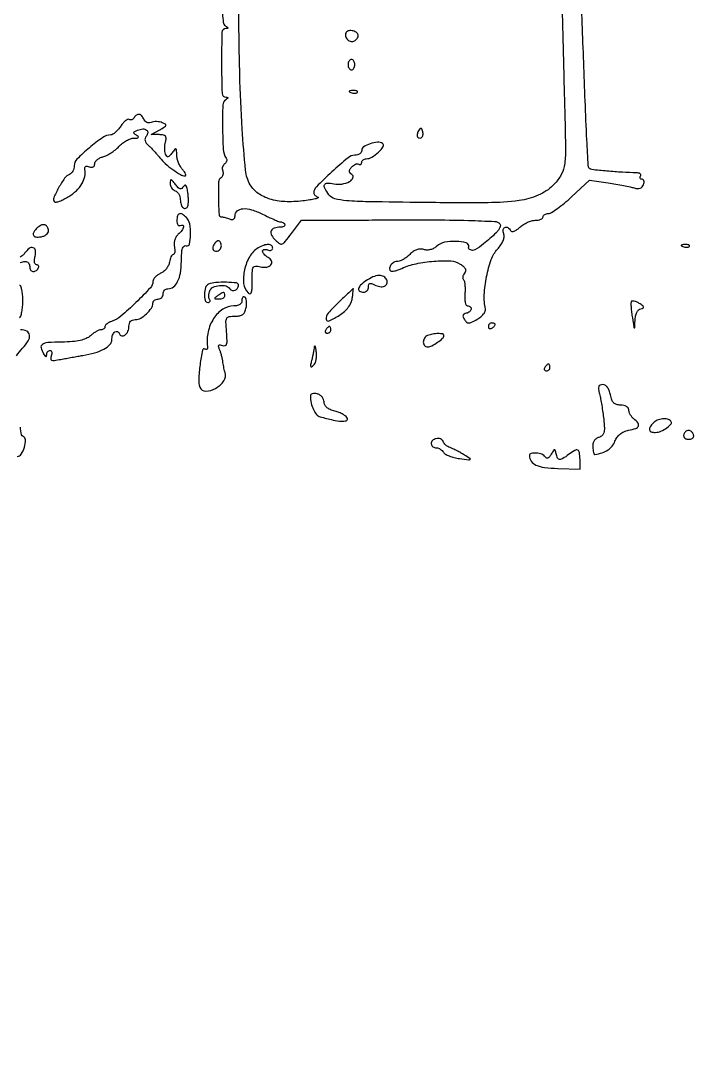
# Model space of a CAD drawing. Extents: x 0 to 4160, y 0 to 3120.
# Drawn here: x 3761.4 to 3960.5, y 1369 to 1671.3 of the extents above; entities that cross this region are included whole.
import ezdxf

# ---------------------------------------------------------------- set-up
doc = ezdxf.new("R2010")
doc.units = 0

msp = doc.modelspace()

# ---------------------------------------------------------------- linework, layer by layer
for points in [[(4159.499279, 606.274193, 0.000001), (4159.667734, 974.478125, 0.000057), (4159.806661, 1380.08378, 0.000034), (4159.883999, 1862.25), (4160, 3120), (3296.563358, 3120), (2433.126717, 3120)], [(757.647081, 3119.740147, 0.000002), (520.492565, 3119.487217, 0.4139)], [(1964.75, 0.149832, 0.000016), (2717.930904, 0.232101, 0.000028), (3351.473438, 0.357111)], [(3919.511686, 1676.5, 0.000124), (3919.756075, 1666.516093, 0.000118), (3920.009499, 1656.364302, 0.000117), (3920.237743, 1647.390513, 0.000419), (3920.38978, 1641.655071, -0.006549), (3920.514251, 1632.916456, -0.046712), (3920.125122, 1628.708423, -0.090418), (3919.050318, 1625.903376, -0.062688), (3916.932461, 1623.238227, -0.092289), (3912.584371, 1620.326574, -0.068494), (3906.998942, 1618.785417, -0.031535), (3897.922132, 1618.154458, -0.004427), (3879.127512, 1618.201459, -0.001395), (3862.906492, 1618.430925, -0.01593), (3856.515828, 1618.742998, -0.041282), (3853.105638, 1619.304428, -0.175307), (3851.418088, 1620.44113, -0.031214), (3850.194, 1622.357077, -0.236755), (3850.151177, 1623.396601, -0.300533), (3850.929409, 1623.88791, -0.044187), (3852.876766, 1623.674647, 0.085101), (3855.237964, 1623.609456, 0.086201), (3857.474615, 1624.336208, 0.179916), (3858.442218, 1625.420415, 0.362149), (3858.102932, 1626.436384, -0.071755), (3857.586155, 1626.868874, -0.180128), (3857.409282, 1627.319194, -0.140413), (3857.552519, 1627.855104, -0.038156), (3858.064749, 1628.578017, -0.054071), (3858.574976, 1629.072804, -0.06707), (3859.145782, 1629.405763, -0.080573), (3859.687312, 1629.534458, -0.157815), (3860.113307, 1629.429973, 0.096707), (3860.451507, 1629.30238, 0.174428), (3860.739534, 1629.354029, 0.171182), (3860.932242, 1629.578731, 0.09272), (3861, 1629.940983, -0.126365), (3861.103728, 1630.34486, -0.100771), (3861.395678, 1630.688914, -0.08987), (3861.832397, 1630.920184, -0.077092), (3862.34699, 1631, 0.139463), (3863.971579, 1631.462127, 0.049453), (3865.909124, 1632.944562, 0.056619), (3867.285529, 1634.559742, 0.425701), (3867.095599, 1635.440917, 0.160303), (3865.591424, 1635.802122, 0.060598), (3863.447431, 1635.360193, 0.062549), (3861.581654, 1634.460618, 0.254436), (3861, 1633.391592, -0.142644), (3860.845461, 1632.860922, -0.099653), (3860.411048, 1632.40878, -0.084337), (3859.761427, 1632.104167, -0.06765), (3858.995058, 1632, 0.176032), (3856.994752, 1631.273246, 0.011495), (3852.286574, 1627.14406, 0.010824), (3847.748182, 1622.790513, 0.198688), (3847, 1620.982036, 0.131857), (3847.091982, 1620.639308, 0.0671), (3847.366929, 1620.283872, 0.05943), (3847.771408, 1619.970164, 0.054856), (3848.249119, 1619.750294, -0.683048), (3848.259873, 1619.537637, -0.046157), (3847.445117, 1619.258052, -0.021292), (3845.878862, 1618.947502, -0.009042), (3843.758011, 1618.65927, -0.039915), (3838.53568, 1618.464877, -0.064006), (3834.147277, 1619.220069, -0.078064), (3830.746935, 1620.879716, -0.107246), (3828.441751, 1623.367895, -0.109576), (3827.055967, 1627.61665, -0.008324), (3826.080436, 1639.730959, -0.009843), (3825.377784, 1655.682778, -0.004708), (3825.071768, 1676.195274, 0.003111)], [(3820.108046, 1675.733026, 0.008963), (3820.544172, 1670.928822, 0.228056), (3821.220533, 1669.842542, -0.017328), (3821.806922, 1669.441278, -0.214056), (3821.936823, 1669.211367, -0.395485), (3821.81892, 1669.059662, -0.036059), (3821.297305, 1669.015313, 0.402103), (3820.180005, 1667.915816, 0.007642), (3820.059546, 1659.000244, 0.007641), (3820.211613, 1650.084553, 0.400962), (3821.332821, 1648.984687, -0.040067), (3821.820838, 1648.939067, -0.391104), (3821.935949, 1648.788232, -0.211776), (3821.808106, 1648.56029, -0.019119), (3821.257162, 1648.180097, 0.248596), (3820.417298, 1646.705322, 0.009457), (3820.342496, 1640.17393, 0.013238), (3820.559246, 1633.789264, 0.12392), (3821.383958, 1631.187759, -0.102434), (3821.548563, 1630.736009, -0.098681), (3821.523511, 1630.24962, -0.09711), (3821.312633, 1629.80377, -0.095744), (3820.948138, 1629.467948, 0.106015), (3820.573641, 1629.108557, 0.081799), (3820.336292, 1628.59308, 0.077827), (3820.269433, 1628.003553, 0.081176), (3820.388152, 1627.430874, -0.075222), (3820.513135, 1626.861947, -0.075868), (3820.463617, 1626.283257, -0.081883), (3820.252352, 1625.78386, -0.113891), (3819.908521, 1625.443463, 0.250247), (3819.18953, 1624.207287, 0.013045), (3819.140665, 1619.457802, 0.011885), (3819.328468, 1614.714143, 0.395781), (3820.089339, 1614, -0.049965), (3820.480035, 1613.96086, -0.013818), (3821.081619, 1613.821697, -0.013811), (3821.757814, 1613.625361, -0.014052), (3822.418213, 1613.393011, 0.066189), (3823.095181, 1613.231485, 0.160039), (3823.591712, 1613.340096, 0.177164), (3823.895373, 1613.709994, 0.08437), (3824, 1614.325624, -0.21857), (3824.654223, 1615.750726, -0.16419), (3826.274333, 1616.406433, -0.090856), (3828.843925, 1616.091084, -0.039358), (3832.052461, 1614.802095, 0.004745), (3833.804742, 1613.953077, 0.006616), (3835.389369, 1613.229274, 0.004216), (3836.729377, 1612.651953, 0.082029), (3837.166667, 1612.547404, -0.08971), (3838.187056, 1612.286934, -0.283176), (3838.5633, 1611.72503, -0.316064), (3838.219422, 1611.193386, -0.096398), (3837.225684, 1611, 0.074547), (3835.436996, 1610.731827, 0.231166), (3834.569954, 1609.920867, 0.22163), (3834.65712, 1608.708148, 0.06947), (3835.782619, 1607.217381, 0.044102), (3836.982847, 1606.21207, 0.256062), (3837.775229, 1606.126358, 0.125229), (3838.629327, 1606.765945, 0.008491), (3840.510921, 1609.180906), (3843.383655, 1613), (3862.941827, 1613.096907, -0.001623), (3881.13615, 1613.127983, -0.006606), (3892.202222, 1612.964746, -0.004638), (3899.826802, 1612.680701, -0.182629), (3901.35, 1612.022675, -0.216677), (3901.528418, 1611.569377, -0.084846), (3901.377584, 1610.898223, -0.063292), (3900.934544, 1610.118604, -0.042138), (3900.250285, 1609.35, -0.015471), (3896.609285, 1606.103245, -0.055983), (3894.025302, 1604.390165, -0.220024), (3892.736837, 1604.338035, -0.358098), (3892.25, 1605.25, 0.393584), (3891.528195, 1606.420635, 0.061069), (3888.578258, 1606.855475, 0.053678), (3885.170514, 1606.572369, 0.137207), (3882.973569, 1605.47608, -0.056985), (3882.079961, 1604.835807, -0.062615), (3881.092125, 1604.438038, -0.065842), (3880.08215, 1604.309852, -0.075665), (3879.122816, 1604.46102, 0.081755), (3878.112551, 1604.607701, 0.078757), (3877.094614, 1604.42651, 0.068887), (3876.07276, 1603.906287, 0.044265), (3875.051152, 1603.051152, -0.031663), (3874.159942, 1602.266192, -0.031939), (3873.179237, 1601.602526, -0.033681), (3872.253254, 1601.139429, -0.099426), (3871.559017, 1601, 0.119253), (3870.446279, 1600.730776, 0.106835), (3869.527071, 1599.975773, 0.135133), (3869.132893, 1599.047757, 0.233727), (3869.395638, 1598.271028, 0.213664), (3869.795577, 1598.118478, 0.036218), (3870.625553, 1598.226145, 0.034037), (3871.647439, 1598.50836, 0.024385), (3872.745774, 1598.955043, -0.057429), (3876.878005, 1600.325751, -0.032784), (3882.09227, 1601.060632, -0.031062), (3887.004285, 1601.121372, -0.132745), (3889.767486, 1600.224996, -0.033353), (3890.769579, 1599.472151, -0.106057), (3891.272795, 1598.808106, -0.165643), (3891.341955, 1598.175226, -0.118872), (3891.026162, 1597.531523, 0.060913), (3890.693483, 1597.013693, 0.074228), (3890.522731, 1596.464006, 0.08804), (3890.533946, 1595.968403, 0.14785), (3890.72898, 1595.604354, -0.147081), (3890.987773, 1595.123032, -0.025469), (3891.144346, 1594.089398, -0.025787), (3891.20522, 1592.81804, -0.020559), (3891.143686, 1591.446363, 0.02741), (3891.101296, 1590.085347, 0.049746), (3891.23787, 1588.981328, 0.069897), (3891.518828, 1588.239534, 0.273846), (3891.923382, 1588, -0.17306), (3892.722549, 1587.714852, -0.272933), (3892.96684, 1587.05069, -0.184059), (3892.500804, 1586.28105, -0.112041), (3891.526332, 1585.823324, 0.073347), (3890.905375, 1585.587883, 0.197912), (3890.617622, 1585.225554, 0.164436), (3890.640973, 1584.713282, 0.048133), (3891.00123, 1584, 0.067893), (3891.629947, 1583.252747, 0.192438), (3892.256941, 1583.019942, 0.109148), (3893.111469, 1583.230995, 0.015318), (3894.724898, 1584.091999, 0.040419), (3895.76256, 1584.804388, 0.050818), (3896.58779, 1585.62727, 0.059736), (3897.099661, 1586.433039, 0.171265), (3897.169706, 1587.082881, -0.07221), (3896.802723, 1591.256861, -0.035317), (3897.481143, 1596.566656, -0.034864), (3898.850026, 1601.563588, -0.102942), (3900.677887, 1604.597443, 0.034734), (3901.67257, 1605.8326, 0.057323), (3902.307181, 1607.01097, 0.07033), (3902.573983, 1608.105669, 0.101841), (3902.470628, 1609.092542, -0.104288), (3902.352629, 1610.274474, -0.265125), (3902.840561, 1610.948423, -0.263365), (3903.672579, 1610.874003, -0.103613), (3904.493714, 1610.010171, 0.242127), (3904.896187, 1609.76776, 0.104391), (3905.534084, 1609.858321, 0.066464), (3906.346154, 1610.282938, 0.033889), (3907.241292, 1611.010171, -0.046543), (3908.22878, 1611.771836, -0.035833), (3909.428708, 1612.415488, -0.036801), (3910.64867, 1612.856863, -0.0685), (3911.688561, 1613, 0.041342), (3912.573538, 1613.073299, 0.060835), (3913.321015, 1613.29375, 0.079972), (3913.828437, 1613.617505, 0.213998), (3914, 1614, -0.153711), (3914.120081, 1614.38138, -0.097974), (3914.458209, 1614.70625, -0.080526), (3914.963423, 1614.925457, -0.062248), (3915.559861, 1615, 0.141561), (3916.441132, 1615.254609, 0.015899), (3918.186116, 1616.433869, 0.018284), (3920.20825, 1618.011887, 0.01388), (3922.309861, 1619.881257), (3927.5, 1624.762513), (3933, 1623.929003, -0.004887), (3935.260575, 1623.563781, -0.004945), (3937.504803, 1623.155769, -0.004823), (3939.451091, 1622.7625, -0.020034), (3940.612094, 1622.467178, 0.051989), (3941.583702, 1622.285087, 0.104957), (3942.352706, 1622.38388, 0.125023), (3942.928869, 1622.766051, 0.092755), (3943.330709, 1623.419432, 0.056364), (3943.487692, 1624.024627, 0.100732), (3943.457198, 1624.535708, 0.147555), (3943.250078, 1624.870982, 0.183112), (3942.909598, 1625, -0.104294), (3942.563158, 1625.073058, -0.179652), (3942.354393, 1625.275972, -0.164979), (3942.318553, 1625.580666, -0.086125), (3942.462596, 1625.939479, 0.180512), (3942.533795, 1626.29733, 0.184253), (3942.352255, 1626.610607, 0.113812), (3941.90893, 1626.827238, 0.05336), (3941.271613, 1626.904901, -0.010863), (3937.181195, 1627.053728, -0.007839), (3932.628153, 1627.390226, -0.002721), (3928.220087, 1627.809778, -0.17296), (3927.529218, 1628.137448, -0.184798), (3927.17552, 1628.929634, -0.001272), (3926.783149, 1636.481599, -0.002771), (3926.282445, 1647.899598, -0.00043), (3925.436287, 1670.5, 0.001003), (3925.182938, 1677.065628, 0.001035)], [(3761.25323, 1600.653253, -0.11887), (3762.69113, 1601, -0.113848), (3763.190411, 1600.884823, -0.100309), (3763.615519, 1600.559375, -0.09388), (3763.900783, 1600.072784, -0.08597), (3764, 1599.5, 0.125162), (3764.247411, 1598.52712, 0.222397), (3764.899724, 1598.046428, 0.200209), (3765.746429, 1598.216124, 0.106457), (3766.5, 1599, 0.084517), (3766.654772, 1599.382006, 0.163298), (3766.619804, 1599.70625, 0.180876), (3766.40247, 1599.922002, 0.106365), (3766.039965, 1600, -0.229608), (3765.652191, 1600.187983, -0.123036), (3765.428689, 1600.684235, -0.073165), (3765.403143, 1601.475848, -0.033036), (3765.589356, 1602.5, 0.087922), (3765.709077, 1604.195081, 0.307303), (3765.037809, 1604.99015, 0.240401), (3763.861486, 1604.753524, 0.067368), (3762.521384, 1603.360131, -0.053701), (3761.833989, 1602.605294, -0.136954), (3761.174182, 1602.284442, -0.128749)], [(3761, 1584.5, 0.179846), (3761.388891, 1584.999702, 0.027581), (3761.70625, 1586.241025, 0.027868), (3761.926887, 1587.813184, 0.02093), (3762, 1589.559017, 0.021227), (3761.927706, 1591.261135, 0.03416), (3761.70625, 1592.695461, 0.037703), (3761.388352, 1593.73472, 0.308946), (3761, 1594, -0.191087)], [(3760.159379, 1573.357771, -0.043987), (3761.934209, 1575.620419, 0.051007), (3763.569052, 1577.765824, 0.168203), (3763.9447, 1579.478323, 0.259006), (3763.145716, 1580.587553, 0.11037), (3761.3, 1581, -0.223903)], [(3760.332575, 1544, 0.257944), (3761.518239, 1544.655267, 0.067478), (3762.449697, 1546.706364, 0.071834), (3762.768351, 1548.842105, 0.324117), (3762.075483, 1549.808172, -0.275381), (3761.608465, 1550.349754, -0.016147), (3761.28807, 1552.592916, -0.018719)], [(4122.573317, 1206.481896, 0.000001), (4122.704968, 1203.590889, 0.000001), (4122.849613, 1200.414719, 0.000001), (4122.98668, 1197.405154, -0.00903)]]:
    msp.add_lwpolyline(points, format="xyb")
for points in [[(3856.419157, 1667.869194, 0.197735), (3856.249738, 1666.839939, 0.144105), (3856.825712, 1665.818716, 0.142112), (3857.870277, 1665.263308, 0.192303), (3858.912868, 1665.446149, 0.050307), (3859.328731, 1665.764991, 0.047755), (3859.680655, 1666.165654, 0.05139), (3859.921543, 1666.583848, 0.105365), (3860, 1666.952028, 0.229991), (3859.594009, 1667.787965, 0.10433), (3858.475747, 1668.340125, 0.102493), (3857.214383, 1668.398782, 0.218223)], [(3857, 1658.5, 0.064853), (3857.074694, 1657.926543, 0.082425), (3857.29375, 1657.440625, 0.098894), (3857.618646, 1657.115568, 0.148195), (3858, 1657, 0.148195), (3858.381354, 1657.115568, 0.098894), (3858.70625, 1657.440625, 0.082425), (3858.925306, 1657.926543, 0.064853), (3859, 1658.5, 0.064853), (3858.925306, 1659.073457, 0.082425), (3858.70625, 1659.559375, 0.098894), (3858.381354, 1659.884432, 0.148195), (3858, 1660, 0.148195), (3857.618646, 1659.884432, 0.098894), (3857.29375, 1659.559375, 0.082425), (3857.074694, 1659.073457, 0.064853)], [(3857.8125, 1650.316886, 0.051402), (3858.359369, 1650.160852, 0.05415), (3858.916927, 1650.123424, 0.060344), (3859.402231, 1650.202593, 0.126455), (3859.729167, 1650.395833, 0.296942), (3859.77538, 1650.614691, 0.208169), (3859.592839, 1650.799335, 0.077125), (3859.112848, 1650.910055, 0.028489), (3858.416667, 1650.921053, 0.018894), (3857.670344, 1650.862007, 0.168741), (3857.37858, 1650.720685, 0.470617), (3857.395823, 1650.538436, 0.054073)], [(3794.489919, 1642.983688, -0.079365), (3794.187976, 1642.633798, -0.091001), (3793.804991, 1642.415062, -0.100769), (3793.401943, 1642.359677, -0.122932), (3793.040286, 1642.475102, 0.254409), (3792.611861, 1642.49883, 0.059294), (3791.980561, 1642.101831, 0.047071), (3791.271472, 1641.408875, 0.030708), (3790.586331, 1640.491414, -0.031279), (3789.87119, 1639.536056, -0.036024), (3789.073007, 1638.72457, -0.038864), (3788.308846, 1638.150907, -0.13737), (3787.726947, 1637.975209, 0.147419), (3785.359959, 1637.209336, 0.023331), (3781.434199, 1634.210583, 0.021275), (3777.796995, 1630.879377, 0.199261), (3777, 1628.958899, -0.06282), (3776.897537, 1628.146582, -0.060946), (3776.596347, 1627.3762, -0.066071), (3776.151529, 1626.761458, -0.111979), (3775.625864, 1626.409925, 0.148573), (3774.210462, 1625.308257, 0.028065), (3772.455925, 1622.499115, 0.023914), (3771.022767, 1619.565012, 0.307131), (3771.241257, 1618.42541, 0.257892), (3771.69565, 1618.294446, 0.03113), (3772.731233, 1618.599436, 0.030734), (3774.006952, 1619.154057, 0.020509), (3775.395772, 1619.935583, 0.051435), (3777.643985, 1621.667332, 0.06896), (3779.24775, 1623.675241, 0.079148), (3780.092724, 1625.801306, 0.103743), (3780.121033, 1627.885775, -0.086848), (3780.110087, 1628.435585, -0.222984), (3780.326701, 1628.757608, -0.175072), (3780.763463, 1628.843071, -0.053302), (3781.424984, 1628.66716, 0.065805), (3782.085136, 1628.509113, 0.150131), (3782.5826, 1628.607094, 0.17533), (3782.890812, 1628.950694, 0.096303), (3783, 1629.512333, -0.145319), (3783.177923, 1630.111584, -0.071858), (3783.706519, 1630.713412, -0.06188), (3784.485268, 1631.226989, -0.053428), (3785.40517, 1631.565555, 0.055032), (3786.489228, 1631.968479, 0.026922), (3787.770383, 1632.701411, 0.026328), (3789.034454, 1633.61557, 0.034475), (3790.079484, 1634.584607, -0.040288), (3791.101002, 1635.510019, -0.036385), (3792.2918, 1636.294977, -0.038305), (3793.467201, 1636.839021, -0.08761), (3794.424314, 1637.015313, 0.016085), (3795.404397, 1637.05409, 0.199536), (3795.730572, 1637.217979, 0.4122), (3795.712891, 1637.467744, 0.038317), (3795.166154, 1637.876149, -0.038814), (3794.547924, 1638.338915, -0.275533), (3794.437301, 1638.68082, -0.22162), (3794.682538, 1638.996158, -0.026808), (3795.506396, 1639.364081, -0.074665), (3797.017855, 1639.697875, -0.168506), (3798.134755, 1639.394078, -0.27261), (3798.502769, 1638.610457, -0.151007), (3798.084802, 1637.60218, 0.099378), (3797.735866, 1636.955207, 0.136386), (3797.719148, 1636.297533, 0.103758), (3798.06093, 1635.594414, 0.041901), (3798.786244, 1634.804816, -0.013535), (3799.550923, 1634.061665, -0.007691), (3800.437209, 1633.123979, -0.007675), (3801.301514, 1632.151346, -0.012556), (3802, 1631.298171, 0.046151), (3803.597667, 1629.594027, 0.025654), (3805.824478, 1627.814911, 0.022435), (3808.052367, 1626.361809, 0.134065), (3809.377494, 1626, 0.352963), (3809.580368, 1626.163596, 0.14853), (3809.549906, 1626.537193, 0.063336), (3809.226214, 1627.125834, 0.026581), (3808.654988, 1627.828741, -0.054054), (3808.018789, 1628.705791, -0.035448), (3807.47681, 1629.831534, -0.035522), (3807.100897, 1631.018078, -0.055723), (3806.968197, 1632.078741, 0.008043), (3806.924323, 1633.579769, 0.279616), (3806.735847, 1633.860892, 0.341276), (3806.435125, 1633.792733, 0.010284), (3805.586463, 1632.72061, -0.019456), (3804.841155, 1631.813738, -0.167436), (3804.390778, 1631.560529, -0.297938), (3804.031063, 1631.712084, -0.056689), (3803.686664, 1632.374158, -0.062284), (3803.514295, 1633.072464, -0.029291), (3803.459362, 1634.002003, -0.028472), (3803.515535, 1634.995771, -0.035611), (3803.685028, 1635.903548, 0.047624), (3803.859012, 1636.977548, 0.195336), (3803.655334, 1637.591364, 0.176441), (3803.0629, 1637.926884, 0.037779), (3801.866631, 1638.035435), (3799.5, 1638.070871), (3802, 1639.463122, 0.011254), (3803.418854, 1640.295657, 0.169159), (3803.77494, 1640.733742, 0.362555), (3803.639606, 1641.106498, 0.039178), (3802.75, 1641.534675, 0.050056), (3801.967261, 1641.751507, 0.035789), (3801.062318, 1641.841082, 0.036332), (3800.178214, 1641.800812, 0.062144), (3799.462146, 1641.623848, -0.090987), (3798.819427, 1641.503614, -0.101431), (3798.201945, 1641.627956, -0.103401), (3797.692018, 1641.982044, -0.098155), (3797.355157, 1642.516859, 0.082513), (3796.770978, 1643.511471, 0.18031), (3796.014419, 1643.942938, 0.19791), (3795.212309, 1643.755755, 0.099625)], [(3877.582949, 1639.134215, 0.052326), (3877.327923, 1638.604943, 0.061761), (3877.20609, 1638.06291, 0.07231), (3877.228156, 1637.59012, 0.149701), (3877.399864, 1637.266802, 0.208213), (3878.031223, 1637.018401, 0.228122), (3878.610436, 1637.323111, 0.143258), (3878.913564, 1638.144952, 0.097944), (3878.787251, 1639.138246, 0.033951), (3878.536207, 1639.749629, 0.286646), (3878.294341, 1639.899578, 0.233206), (3878.012891, 1639.759582, 0.024362)], [(3805.031803, 1623.856989, 0.083909), (3805.131909, 1623.185877, 0.067377), (3805.449967, 1622.527528, 0.067803), (3805.929006, 1621.981345, 0.08747), (3806.5, 1621.638374, -0.101733), (3807.073593, 1621.271385, -0.066794), (3807.559375, 1620.65247, -0.063277), (3807.887964, 1619.887442, -0.069939), (3808, 1619.090402, 0.077238), (3808.226935, 1617.630097, 0.137012), (3808.890283, 1616.619083, 0.293533), (3809.635947, 1616.508847, 0.209171), (3810.217917, 1617.15375, 0.066021), (3810.340687, 1617.792458, 0.017129), (3810.365652, 1618.841403, 0.017115), (3810.311623, 1620.049673, 0.016705), (3810.174958, 1621.261293, 0.017059), (3809.933536, 1622.589198, 0.114535), (3809.648773, 1623.190894, 0.378338), (3809.309576, 1623.251672, 0.118331), (3808.911116, 1622.856183, -0.08006), (3808.42134, 1622.290213, -0.246867), (3807.942201, 1622.186279, -0.140712), (3807.383851, 1622.528631, -0.023516), (3806.571288, 1623.504871, 0.00988), (3805.719788, 1624.586556, 0.166333), (3805.338324, 1624.822803, 0.432543), (3805.105687, 1624.666491, 0.035847)], [(3807, 1612.940983, 0.047867), (3807.071541, 1612.195401, 0.104212), (3807.29375, 1611.66835, 0.181468), (3807.621877, 1611.441401, 0.202618), (3808, 1611.5, -0.216479), (3808.697799, 1611.589238, -0.391895), (3808.964318, 1611.12869, -0.105515), (3808.451197, 1610.017605, -0.058863), (3807.419587, 1608.933263, 0.081328), (3806.822426, 1608.246569, 0.06231), (3806.407993, 1607.340571, 0.060003), (3806.218012, 1606.323678, 0.063514), (3806.280915, 1605.310819, -0.031521), (3806.392981, 1604.425142, -0.053344), (3806.36031, 1603.678803, -0.075897), (3806.201675, 1603.169295, -0.286866), (3805.930879, 1603, 0.224717), (3805.604307, 1602.845422, 0.057022), (3805.277818, 1602.339062, 0.046889), (3804.999799, 1601.611639, 0.032581), (3804.819551, 1600.75, -0.07934), (3804.531264, 1599.816153, -0.05334), (3803.932931, 1598.870969, -0.052535), (3803.134423, 1598.057158, -0.06923), (3802.25, 1597.512872, 0.047886), (3801.389304, 1597.03241, 0.05192), (3800.660937, 1596.408154, 0.058242), (3800.16229, 1595.741371, 0.132204), (3800, 1595.13831, -0.190396), (3799.27087, 1593.29295, -0.011636), (3795.043975, 1588.984538, -0.015373), (3790.648819, 1584.963838, -0.101057), (3788.056151, 1583.517822, 0.038626), (3787.269222, 1583.199357, 0.048794), (3786.603994, 1582.78297, 0.057008), (3786.144345, 1582.336661, 0.173261), (3786, 1581.932612, -0.124787), (3785.909828, 1581.576935, -0.100781), (3785.655943, 1581.273955, -0.090392), (3785.276174, 1581.070339, -0.078123), (3784.828741, 1581, 0.098773), (3784.249313, 1580.884408, 0.029644), (3783.436566, 1580.488706, 0.028446), (3782.556538, 1579.925585, 0.02737), (3781.734169, 1579.259426, -0.082078), (3780.479481, 1578.452064, -0.047659), (3778.770279, 1577.899389, -0.03524), (3776.482126, 1577.560478, -0.015227), (3773.402935, 1577.41829, 0.011335), (3769.261986, 1577.259362, 0.127715), (3767.711869, 1576.754113, 0.323791), (3767.327484, 1575.778682, 0.069952), (3768.059808, 1574, 0.021028), (3768.456199, 1573.384692, 0.173788), (3768.724169, 1573.196479, 0.413604), (3768.902483, 1573.297674, 0.06156), (3768.969591, 1573.75, -0.075582), (3769.05413, 1574.227583, -0.087267), (3769.275598, 1574.632812, -0.098045), (3769.596812, 1574.903953, -0.127078), (3769.968615, 1575, -0.203325), (3770.284657, 1574.86594, -0.141779), (3770.468183, 1574.519157, -0.092385), (3770.479202, 1573.990143, -0.050791), (3770.309088, 1573.363087, 0.083336), (3770.142954, 1572.544027, 0.326808), (3770.416353, 1572.142593, 0.120901), (3771.204266, 1572.063115, 0.012026), (3773.090473, 1572.375559, -0.001992), (3774.614134, 1572.659472, -0.001289), (3776.379701, 1572.976487, -0.001296), (3778.106523, 1573.277339, -0.002452), (3779.5, 1573.509367, 0.029542), (3782.974954, 1574.283364, 0.053432), (3785.673316, 1575.376763, 0.072887), (3787.421577, 1576.67101, 0.199592), (3788, 1578.062303, -0.082908), (3788.23095, 1579.445546, -0.143086), (3788.899075, 1580.391147, -0.285741), (3789.648752, 1580.477583, -0.204582), (3790.223607, 1579.82918, 0.263845), (3790.89567, 1579.223959, 0.227254), (3791.832446, 1579.443038, 0.122421), (3792.69384, 1580.574941, 0.102073), (3793, 1582.059017, -0.076365), (3793.124764, 1582.871147, -0.114291), (3793.487639, 1583.486996, -0.118119), (3794.073988, 1583.867471, -0.085318), (3794.845012, 1584, 0.130473), (3796.428878, 1584.42046, 0.05851), (3798.175129, 1585.709379, 0.05882), (3799.554988, 1587.345747, 0.146805), (3800, 1588.828741, -0.127224), (3800.115526, 1589.275418, -0.100757), (3800.440625, 1589.655943, -0.089584), (3800.926935, 1589.911758, -0.07654), (3801.5, 1590, 0.099038), (3802.072457, 1590.114514, 0.097945), (3802.559375, 1590.440625, 0.097945), (3802.885486, 1590.927543, 0.099038), (3803, 1591.5, -0.090674), (3803.104712, 1592.072657, -0.09558), (3803.404657, 1592.559375, -0.099644), (3803.85199, 1592.885048, -0.108083), (3804.377555, 1593, 0.167013), (3805.994694, 1593.555667, 0.113871), (3807.231054, 1595.078052, 0.075826), (3808.017956, 1597.586663, 0.034392), (3808.30691, 1601.025049, -0.012673), (3808.404789, 1603.444787, -0.057626), (3808.658059, 1604.829558, -0.148999), (3809.087535, 1605.468443, -0.268577), (3809.691486, 1605.564894, 0.451916), (3810.679968, 1606.082634, 0.056621), (3811.02488, 1608.799039, 0.047728), (3810.765001, 1611.953154, 0.153132), (3809.8, 1613.8, 0.049627), (3808.602977, 1614.780375, 0.224861), (3807.733919, 1614.907002, 0.261074), (3807.174581, 1614.321294, 0.062989)], [(3766.2125, 1610.8125, 0.051432), (3765.19053, 1609.555481, 0.243479), (3765.098806, 1608.660993, 0.278959), (3765.762438, 1608.155207, 0.062136), (3767.25, 1608.180449, 0.058892), (3768.110379, 1608.408157, 0.070325), (3768.839063, 1608.822278, 0.082802), (3769.330348, 1609.351379, 0.146824), (3769.5, 1609.916667, 0.131033), (3769.202312, 1611.03309, 0.198444), (3768.417319, 1611.63961, 0.169013), (3767.324326, 1611.564266, 0.095719)], [(3817.638374, 1605.5, 0.075244), (3817.503306, 1604.885039, 0.151899), (3817.617923, 1604.407358, 0.166113), (3817.972145, 1604.106211, 0.094119), (3818.531385, 1604, 0.10122), (3819.091819, 1604.114629, 0.098432), (3819.568594, 1604.440625, 0.097416), (3819.887999, 1604.927495, 0.096899), (3820, 1605.5, 0.057609), (3819.933678, 1606.073715, 0.076852), (3819.737678, 1606.559375, 0.095748), (3819.447641, 1606.884842, 0.164455), (3819.106989, 1607, 0.13875), (3818.723081, 1606.891374, 0.061199), (3818.307216, 1606.559375, 0.053891), (3817.924763, 1606.073796, 0.048303)], [(3830.781776, 1604.937684, 0.129342), (3828.301941, 1602.459904, 0.076795), (3826.761148, 1598.548623, 0.08012), (3826.511955, 1594.53973, 0.173608), (3827.813567, 1591.786433, 0.200109), (3828.359098, 1591.561936, 0.320928), (3828.75, 1591.844378, 0.071369), (3828.953873, 1592.955172, 0.009756), (3829, 1595.319052, -0.008918), (3829.052402, 1598.256814, -0.123182), (3829.344872, 1599.270855, -0.275972), (3829.9979, 1599.632991, -0.053475), (3831.390906, 1599.438025, 0.095082), (3833.238679, 1599.333864, 0.189912), (3834.497232, 1600.035594, 0.292868), (3834.626668, 1601.136788, 0.153129), (3833.640398, 1602.181367, -0.067028), (3832.462922, 1603.065505, -0.184185), (3832.038282, 1603.994862, -0.396821), (3832.447758, 1604.489763, -0.123233), (3833.5, 1604.361626, 0.06502), (3834.073899, 1604.22328, 0.112257), (3834.559375, 1604.280284, 0.151946), (3834.878743, 1604.519085, 0.158089), (3835, 1604.893011, 0.233983), (3834.638749, 1605.622708, 0.161589), (3833.75143, 1605.927627, 0.090765), (3832.387585, 1605.692889, 0.044091)], [(3954.8125, 1605.316886, 0.051402), (3955.359369, 1605.160852, 0.05415), (3955.916927, 1605.123424, 0.060344), (3956.402231, 1605.202593, 0.126455), (3956.729167, 1605.395833, 0.296942), (3956.77538, 1605.614691, 0.208169), (3956.592839, 1605.799335, 0.077125), (3956.112848, 1605.910055, 0.028489), (3955.416667, 1605.921053, 0.018894), (3954.670344, 1605.862007, 0.168741), (3954.37858, 1605.720685, 0.470617), (3954.395823, 1605.538436, 0.054073)], [(3862.25, 1595.325576, 0.037878), (3860.692803, 1594.053896, 0.148184), (3860.086906, 1592.985888, 0.332986), (3860.400952, 1592.284651, 0.127397), (3861.5, 1592, 0.101433), (3862.072406, 1592.117329, 0.098477), (3862.559375, 1592.45096, 0.097363), (3862.885617, 1592.949245, 0.096694), (3863, 1593.535184, -0.069464), (3863.094876, 1594.2148, -0.240808), (3863.388411, 1594.529868, -0.172265), (3863.902061, 1594.533447, -0.03522), (3864.75, 1594.170311, 0.072101), (3866.340769, 1593.623507, 0.140382), (3867.666524, 1593.745567, 0.221864), (3868.358574, 1594.468768, 0.175041), (3868.336834, 1595.564608, 0.175441), (3867.48176, 1596.551901, 0.138104), (3866.096316, 1596.883934, 0.09388), (3864.282024, 1596.465895, 0.048893)], [(3816.25, 1594.337719, 0.222132), (3815.370611, 1593.393957, 0.069405), (3815.02637, 1591.439598, 0.077595), (3815.244481, 1589.617161, 0.336058), (3816.059017, 1589, 0.095935), (3816.419803, 1589.069867, 0.173828), (3816.641783, 1589.267241, 0.171813), (3816.689296, 1589.562619, 0.09346), (3816.555773, 1589.909758, -0.098775), (3816.3835, 1590.372114, -0.044764), (3816.337932, 1591.019408, -0.041972), (3816.411858, 1591.734042, -0.044889), (3816.603744, 1592.409758, -0.19511), (3817.576551, 1593.450262, -0.084391), (3819.439708, 1593.956391, -0.08452), (3821.362765, 1593.818134, -0.196682), (3822.510081, 1592.983688, 0.189355), (3823.167732, 1592.491023, 0.170715), (3824.01977, 1592.550341, 0.148421), (3824.733011, 1593.153989, 0.144426), (3825, 1594.059017, 0.382532), (3824.436323, 1594.687974, 0.019383), (3821.4596, 1594.898489, 0.02702), (3818.351674, 1594.829525, 0.07698)], [(3826, 1589.559017, -0.127386), (3825.832789, 1588.913349, -0.120807), (3825.370973, 1588.414896, -0.094096), (3824.62369, 1588.102956, -0.051998), (3823.636364, 1588, 0.148716), (3820.43189, 1587.025333, 0.101537), (3817.742406, 1584.295103, 0.090255), (3816.116461, 1580.400348, 0.088195), (3815.948399, 1576.149648, -0.065152), (3815.951394, 1575.674145, -0.164822), (3815.802767, 1575.366876, -0.22302), (3815.535434, 1575.267864, -0.117897), (3815.192332, 1575.381132, 0.526491), (3814.450995, 1575.053927, 0.013809), (3813.779412, 1570.84675, 0.018698), (3813.375458, 1566.528949, 0.105969), (3813.73067, 1564.259479, 0.314891), (3815.443502, 1563.102029, 0.127464), (3818.305495, 1563.892313, 0.107812), (3820.732679, 1566.098657, 0.240553), (3821.086013, 1568.5, -0.022981), (3820.936868, 1569.018488, -0.00755), (3820.764287, 1569.79375, -0.007503), (3820.598466, 1570.66095, -0.008422), (3820.46557, 1571.5, 0.017879), (3820.306635, 1572.39373, 0.011112), (3820.059679, 1573.429894, 0.011146), (3819.770118, 1574.442643, 0.019742), (3819.480279, 1575.261341, -0.028437), (3819.194801, 1576.11457, -0.228598), (3819.268221, 1576.51028, -0.292259), (3819.600101, 1576.638695, -0.041753), (3820.334145, 1576.425271, 0.152637), (3821.089468, 1576.377265, 0.266819), (3821.530083, 1576.796847, 0.082546), (3821.669938, 1577.922265, 0.010056), (3821.517268, 1580.41393, -0.010147), (3821.339152, 1583.329607, -0.133109), (3821.577356, 1584.375453, -0.235892), (3822.269826, 1584.868642, -0.038911), (3823.955205, 1585, 0.042468), (3825.383166, 1585.121505, 0.121595), (3826.28944, 1585.517311, 0.130477), (3826.870256, 1586.269505, 0.052339), (3827.249313, 1587.523867, 0.034573), (3827.370306, 1588.529283, 0.043863), (3827.335701, 1589.463549, 0.0501), (3827.16624, 1590.204612, 0.174824), (3826.865891, 1590.582884, 0.169554), (3826.537934, 1590.655417, 0.189871), (3826.254355, 1590.502872, 0.120385), (3826.062516, 1590.117973, 0.055748)], [(3819, 1591, 0.011213), (3818.169589, 1590.436556, 0.309569), (3818.083458, 1590.201904, 0.327416), (3818.271084, 1590.047261, 0.011938), (3819.25, 1590.015313, 0.055234), (3819.919445, 1590.083567, 0.075283), (3820.485938, 1590.298248, 0.095191), (3820.865757, 1590.619685, 0.17131), (3821, 1591, 0.042895), (3820.938046, 1591.720828, 0.364836), (3820.707705, 1591.914708, 0.137048), (3820.26282, 1591.790433, 0.007234)], [(3854.178814, 1588.941127, 0.021129), (3851.200768, 1585.827149, 0.202392), (3850.632875, 1584.121751, 0.523), (3851.508911, 1583.609524, 0.036413), (3854.466763, 1585.254132, 0.036908), (3855.929243, 1586.375235, 0.048422), (3857.071073, 1587.610234, 0.054071), (3857.85395, 1588.91209, 0.072036), (3858.247526, 1590.233142, 0.004158), (3858.394245, 1591.294145, 0.006995), (3858.497501, 1592.187236, 0.00198), (3858.57203, 1592.95194, 0.441781), (3858.528253, 1593, 0.189642), (3858.44141, 1592.965833, 0.000298), (3857.198893, 1591.807706, 0.002262), (3855.807326, 1590.497275, 0.001388)], [(3939.751528, 1589.229521, 0.115245), (3939.649622, 1588.746653, 0.011083), (3939.702358, 1587.539297, 0.013639), (3939.838117, 1586.085196, 0.010359), (3940.063263, 1584.5, 0.001088), (3940.49704, 1581.878446, 0.151554), (3940.637935, 1581.598982, 0.655166), (3940.757944, 1581.643742, 0.002292), (3940.858095, 1583.676676, -0.037207), (3941.0185, 1585.018004, -0.063356), (3941.373136, 1586.088349, -0.082904), (3941.889633, 1586.824335, -0.147473), (3942.533648, 1587.176676, 0.048258), (3943.234397, 1587.396687, 0.380507), (3943.368704, 1587.6798, 0.17032), (3943.09713, 1588.058898, 0.01443), (3942.080009, 1588.729521, 0.032614), (3941.29378, 1589.147721, 0.05308), (3940.576261, 1589.383574, 0.072814), (3940.026249, 1589.420009, 0.2698)], [(3850.5, 1581, 0.082592), (3850.343488, 1580.6179, 0.161196), (3850.3746, 1580.29375, 0.182303), (3850.586039, 1580.078288, 0.108972), (3850.940983, 1580, 0.093332), (3851.345238, 1580.076123, 0.09642), (3851.688914, 1580.29375, 0.099167), (3851.918938, 1580.618444, 0.105053), (3852, 1581, 0.042167), (3851.967655, 1581.382849, 0.061769), (3851.870461, 1581.70625, 0.081139), (3851.727648, 1581.92554, 0.210953), (3851.559017, 1582, 0.151918), (3851.34829, 1581.934461, 0.038439), (3851.066025, 1581.70625, 0.035638), (3850.768994, 1581.382774, 0.029505)], [(3898, 1581.940983, 0.108972), (3898.078288, 1581.586039, 0.182303), (3898.29375, 1581.3746, 0.161196), (3898.6179, 1581.343488, 0.082592), (3899, 1581.5, 0.029505), (3899.382774, 1581.768994, 0.035638), (3899.70625, 1582.066025, 0.038439), (3899.934461, 1582.34829, 0.151918), (3900, 1582.559017, 0.210953), (3899.92554, 1582.727648, 0.081139), (3899.70625, 1582.870461, 0.061769), (3899.382849, 1582.967655, 0.042167), (3899, 1583, 0.105053), (3898.618444, 1582.918938, 0.099167), (3898.29375, 1582.688914, 0.09642), (3898.076123, 1582.345238, 0.093332)], [(3880.25, 1579.337719, 0.087674), (3879.772091, 1579.039141, 0.065245), (3879.367188, 1578.565351, 0.064399), (3879.093368, 1577.995939, 0.080074), (3879, 1577.416667, 0.087428), (3879.094883, 1576.878177, 0.096658), (3879.367188, 1576.425488, 0.102971), (3879.773233, 1576.128613, 0.113366), (3880.25, 1576.031803, 0.112031), (3881.495649, 1576.347972, 0.034892), (3883.159543, 1577.348656, 0.031597), (3884.630025, 1578.524183, 0.211376), (3885, 1579.360243, 0.363961), (3884.637985, 1579.79169, 0.044857), (3883.316969, 1579.904131, 0.043075), (3881.709178, 1579.757678, 0.051694)], [(3847.136177, 1576, -0.015612), (3847.031084, 1575.253075, -0.005749), (3846.837888, 1574.20625, -0.005691), (3846.600582, 1573.067097, -0.006808), (3846.350301, 1572, 0.011395), (3846.065171, 1570.732118, 0.152597), (3846.114311, 1570.26332, 0.46148), (3846.368115, 1570.185148, 0.045718), (3846.942134, 1570.628178, 0.11121), (3847.377981, 1571.264428, 0.046307), (3847.673851, 1572.268551, 0.042791), (3847.802068, 1573.445975, 0.042776), (3847.72801, 1574.628178, 0.011153), (3847.551902, 1575.651843, 0.053707), (3847.377466, 1576.215777, 0.545503), (3847.243262, 1576.238087, 0.158354)], [(3914.5, 1570, 0.082592), (3914.343488, 1569.6179, 0.161196), (3914.3746, 1569.29375, 0.182303), (3914.586039, 1569.078288, 0.108972), (3914.940983, 1569, 0.093332), (3915.345238, 1569.076123, 0.09642), (3915.688914, 1569.29375, 0.099167), (3915.918938, 1569.618444, 0.105053), (3916, 1570, 0.042167), (3915.967655, 1570.382849, 0.061769), (3915.870461, 1570.70625, 0.081139), (3915.727648, 1570.92554, 0.210953), (3915.559017, 1571, 0.151918), (3915.34829, 1570.934461, 0.038439), (3915.066025, 1570.70625, 0.035638), (3914.768994, 1570.382774, 0.029505)], [(3930.47894, 1562.25, -0.016617), (3930.786747, 1560.874465, -0.006342), (3931.127123, 1558.94069, -0.006272), (3931.44407, 1556.829344, -0.00765), (3931.685558, 1554.845966, -0.013689), (3931.887786, 1552.274535, -0.079138), (3931.742898, 1550.923592, -0.152224), (3931.23064, 1550.118947, -0.098926), (3930.258193, 1549.581947, 0.082547), (3929.459655, 1549.174253, 0.095512), (3928.882314, 1548.546484, 0.090536), (3928.559379, 1547.72014, 0.066475), (3928.501033, 1546.735982, 0.017687), (3928.59423, 1545.883639, 0.029489), (3928.739902, 1545.176792, 0.030201), (3928.911034, 1544.664822, 0.35076), (3929.082881, 1544.567992, 0.036768), (3931.291237, 1545.096925, 0.067925), (3932.954643, 1545.888638, 0.080605), (3934.154738, 1546.986049, 0.076619), (3934.971459, 1548.424932, -0.061242), (3935.598555, 1549.613026, -0.07168), (3936.467795, 1550.544039, -0.068904), (3937.594737, 1551.218019, -0.051046), (3938.983499, 1551.6467, 0.030035), (3941.070541, 1552.196197, 0.21016), (3941.835904, 1552.883604, 0.283402), (3941.723347, 1553.760893, 0.049577), (3940.5, 1555, -0.048188), (3939.926058, 1555.578122, -0.041499), (3939.440625, 1556.28386, -0.04354), (3939.107783, 1557.004766, -0.086594), (3939, 1557.622445, 0.162436), (3938.820852, 1558.159339, 0.100607), (3938.318983, 1558.604994, 0.078377), (3937.554561, 1558.900752, 0.053233), (3936.625, 1559, -0.065733), (3935.434623, 1559.157174, -0.132525), (3934.622127, 1559.628947, -0.109582), (3934.062286, 1560.516141, -0.036824), (3933.65, 1562, 0.040586), (3933.291375, 1563.254122, 0.07063), (3932.772853, 1564.201747, 0.092663), (3932.131751, 1564.7922, 0.140794), (3931.408423, 1565, 0.094339), (3930.640237, 1564.853758, 0.220633), (3930.246445, 1564.439642, 0.122432), (3930.182184, 1563.660466, 0.023007)], [(3846.013655, 1561.65638, 0.050483), (3846.245987, 1559.603375, 0.056558), (3846.883896, 1557.719918, 0.064926), (3847.799159, 1556.289558, 0.151039), (3848.857971, 1555.607776, 0.011664), (3852.6356, 1554.647437, 0.04042), (3855.12943, 1554.283734, 0.095109), (3856.475431, 1554.45372, 0.416112), (3856.800474, 1555.098577, 0.139316), (3856.418498, 1555.65859, 0.040643), (3855.55748, 1556.265646, 0.037407), (3854.431939, 1556.820609, 0.03245), (3853.181981, 1557.23265, -0.036483), (3851.776925, 1557.708401, -0.075249), (3850.790027, 1558.312974, -0.100571), (3850.206746, 1559.048473, -0.118048), (3850, 1559.911961, 0.099618), (3849.849472, 1560.659987, 0.075682), (3849.4125, 1561.375531, 0.073077), (3848.76425, 1561.95053, 0.081156), (3848, 1562.289749, 0.048994), (3847.21015, 1562.415487, 0.092418), (3846.571994, 1562.335717, 0.137455), (3846.164757, 1562.067819, 0.183917)], [(3946.2, 1553.8, 0.04893), (3945.247229, 1552.639973, 0.199059), (3945.07229, 1551.762796, 0.273204), (3945.572232, 1551.203613, 0.081695), (3946.75, 1551.031803, 0.094883), (3948.418263, 1551.382797, 0.057944), (3950.177765, 1552.372374, 0.070155), (3951.368592, 1553.522854, 0.378673), (3951.31779, 1554.348877, 0.148403), (3950.305604, 1554.88973, 0.075877), (3948.853289, 1554.95458, 0.071728), (3947.354289, 1554.571741, 0.098349)], [(3955.63948, 1551.306147, 0.094876), (3955.086489, 1550.491235, 0.1934), (3955.067517, 1549.730754, 0.202875), (3955.575357, 1549.193711, 0.103624), (3956.5, 1549, 0.06085), (3957.073598, 1549.070066, 0.079459), (3957.559375, 1549.276414, 0.097386), (3957.8846, 1549.582093, 0.156819), (3958, 1549.940983, 0.139398), (3957.764316, 1550.769921, 0.123736), (3957.119339, 1551.396031, 0.139481), (3956.316568, 1551.598585, 0.191124)], [(3882.694661, 1549.194561, 0.147274), (3881.665618, 1548.644867, 0.216449), (3881.308547, 1547.700277, 0.226541), (3881.78845, 1546.843271, 0.154913), (3882.869808, 1546.5, -0.090034), (3883.388678, 1546.405804, -0.053205), (3883.952893, 1546.122404, -0.050962), (3884.474262, 1545.706264, -0.060515), (3884.86739, 1545.214568, 0.129854), (3885.428078, 1544.68277, 0.032643), (3886.579694, 1544.147023, 0.031109), (3888.022397, 1543.688109, 0.026988), (3889.580915, 1543.385445, 0.001939), (3892.308096, 1543.017881, 0.190519), (3892.679063, 1543.111197, 0.527247), (3892.673988, 1543.335945, 0.004755), (3891, 1544.404895, 0.010906), (3889.918534, 1545.048717, 0.00893), (3888.736046, 1545.69058, 0.009043), (3887.627156, 1546.241856, 0.023406), (3886.80356, 1546.586644, -0.049838), (3886.132088, 1546.910389, -0.045643), (3885.516279, 1547.36896, -0.048629), (3885.042178, 1547.885781, -0.098441), (3884.80356, 1548.381168, 0.146051), (3884.549668, 1548.802158, 0.092751), (3884.058852, 1549.105169, 0.078213), (3883.407536, 1549.245359, 0.063603)], [(3916.354077, 1544.621584, -0.035365), (3915.836663, 1543.851186, -0.127899), (3915.371707, 1543.494593, -0.229094), (3914.954459, 1543.515713, -0.129779), (3914.579366, 1543.871584, 0.170876), (3913.651678, 1544.619837, 0.064472), (3911.998632, 1544.974746, 0.075125), (3910.506416, 1544.87425, 0.357679), (3910.015313, 1544.25, 0.148955), (3910.546827, 1542.625176, 0.13402), (3911.913204, 1541.491795, 0.075656), (3914.371252, 1540.798307, 0.021713), (3918.324715, 1540.479216), (3924.859508, 1540.236553), (3924.777574, 1543.118276, 0.026901), (3924.608778, 1545.166771, 0.264431), (3924.101905, 1545.829352, 0.243347), (3923.237491, 1545.762941, 0.023371), (3921.44113, 1544.531803, -0.021385), (3919.757059, 1543.367769, -0.156691), (3918.820163, 1543.127362, -0.269672), (3918.203938, 1543.536831, -0.064066), (3917.789019, 1544.75, 0.01462), (3917.544846, 1545.788984, 0.365026), (3917.321388, 1545.94541, 0.236299), (3917.038132, 1545.77044, 0.008163)]]:
    msp.add_lwpolyline(points, format="xyb", close=True)

doc.saveas('drawing.dxf')
